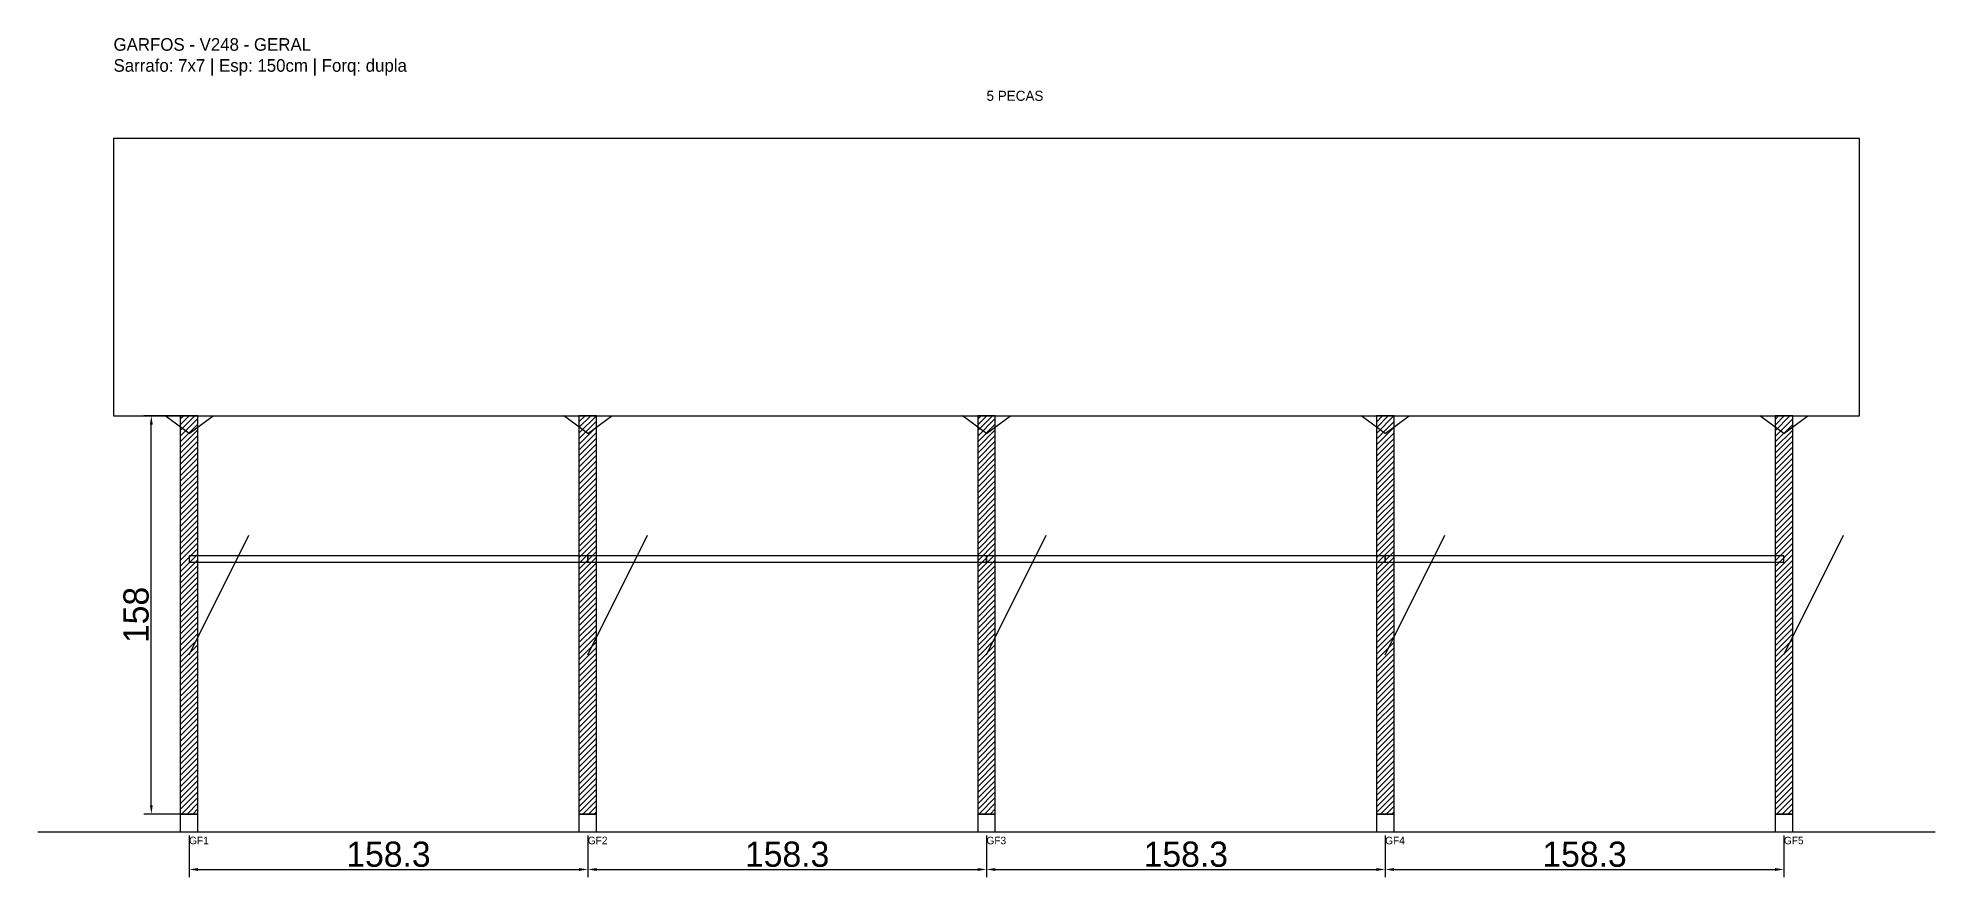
# Model space of a CAD drawing. Header units: metres. Extents: x -30 to 723, y -25 to 308.
import ezdxf

# ---------------------------------------------------------------- set-up
doc = ezdxf.new("R2010")
doc.units = ezdxf.units.M
for name, color, linetype in [('BARRA_ANCORAGEM', 1, 'Continuous'), ('COTA', 241, 'Continuous'), ('GARFOS OK', 3, 'Continuous'), ('NOME DA VIGA', 6, 'Continuous'), ('SARR_7x7', 40, 'Continuous'), ('TIRAS REESCORAMENTO', 252, 'Continuous'), ('VIGAS', 3, 'Continuous')]:
    doc.layers.add(name, color=color, linetype=linetype)
doc.dimstyles.new('EZ DXF', dxfattribs={"dimtxt": 10, "dimasz": 3.5, "dimexe": 3, "dimexo": 1.5, "dimgap": 1, "dimtad": 1, "dimdec": 1, "dimdsep": 46, "dimcen": 2.5, "dimazin": 3, "dimtfac": 1, "dimtmove": 0, "dimatfit": 3})

msp = doc.modelspace()

# ---------------------------------------------------------------- hatches: boundary and pattern name
at = {"layer": 'COTA'}
h = msp.add_hatch(dxfattribs=at)
h.set_pattern_fill('ANSI31', scale=0.5)
h.paths.add_polyline_path([(26.5, 0), (33.5, 0), (33.5, 158), (26.5, 158)])
h = msp.add_hatch(dxfattribs=at)
h.set_pattern_fill('ANSI31', scale=0.5)
h.paths.add_polyline_path([(184.75075, 0), (191.75075, 0), (191.75075, 158), (184.75075, 158)])
h = msp.add_hatch(dxfattribs=at)
h.set_pattern_fill('ANSI31', scale=0.5)
h.paths.add_polyline_path([(343.0015, 0), (350.0015, 0), (350.0015, 158), (343.0015, 158)])
h = msp.add_hatch(dxfattribs=at)
h.set_pattern_fill('ANSI31', scale=0.5)
h.paths.add_polyline_path([(501.25225, 0), (508.25225, 0), (508.25225, 158), (501.25225, 158)])
h = msp.add_hatch(dxfattribs=at)
h.set_pattern_fill('ANSI31', scale=0.5)
h.paths.add_polyline_path([(659.503, 0), (666.503, 0), (666.503, 158), (659.503, 158)])

# ---------------------------------------------------------------- linework, layer by layer
at = {"layer": 'BARRA_ANCORAGEM'}
for p, q in [((30, 63.2), (53.7, 110.6)), ((188.25075, 63.2), (211.95075, 110.6)), ((346.5015, 63.2), (370.2015, 110.6)), ((504.75225, 63.2), (528.45225, 110.6)), ((663.003, 63.2), (686.703, 110.6))]:
    msp.add_line(p, q, dxfattribs=at)
at = {"layer": 'GARFOS OK'}
for p, q in [((30, 151), (20.5, 158)), ((20.5, 158), (39.5, 158)), ((30, 151), (39.5, 158)), ((188.25075, 151), (178.75075, 158)), ((178.75075, 158), (197.75075, 158)), ((188.25075, 151), (197.75075, 158)), ((346.5015, 151), (337.0015, 158)), ((337.0015, 158), (356.0015, 158)), ((346.5015, 151), (356.0015, 158)), ((504.75225, 151), (495.25225, 158)), ((495.25225, 158), (514.25225, 158)), ((504.75225, 151), (514.25225, 158)), ((663.003, 151), (653.503, 158)), ((653.503, 158), (672.503, 158)), ((663.003, 151), (672.503, 158))]:
    msp.add_line(p, q, dxfattribs=at)
at = {"layer": 'GARFOS OK', "linetype": 'CONTINUOUS'}
msp.add_line((-30, -7), (723.003, -7), dxfattribs=at)
at = {"layer": 'GARFOS OK'}
for points in [[(26.5, 0), (33.5, 0), (33.5, 158), (26.5, 158), (26.5, 0)], [(184.75075, 0), (191.75075, 0), (191.75075, 158), (184.75075, 158), (184.75075, 0)], [(343.0015, 0), (350.0015, 0), (350.0015, 158), (343.0015, 158), (343.0015, 0)], [(501.25225, 0), (508.25225, 0), (508.25225, 158), (501.25225, 158), (501.25225, 0)], [(659.503, 0), (666.503, 0), (666.503, 158), (659.503, 158), (659.503, 0)]]:
    msp.add_lwpolyline(points, dxfattribs=at)
at = {"layer": 'SARR_7x7'}
for points in [[(26.5, -7), (33.5, -7), (33.5, 0), (26.5, 0), (26.5, -7)], [(184.75075, -7), (191.75075, -7), (191.75075, 0), (184.75075, 0), (184.75075, -7)], [(343.0015, -7), (350.0015, -7), (350.0015, 0), (343.0015, 0), (343.0015, -7)], [(501.25225, -7), (508.25225, -7), (508.25225, 0), (501.25225, 0), (501.25225, -7)], [(659.503, -7), (666.503, -7), (666.503, 0), (659.503, 0), (659.503, -7)]]:
    msp.add_lwpolyline(points, dxfattribs=at)
at = {"layer": 'TIRAS REESCORAMENTO'}
for points in [[(30, 100), (188.25075, 100), (188.25075, 102.5), (30, 102.5), (30, 100)], [(188.25075, 100), (346.5015, 100), (346.5015, 102.5), (188.25075, 102.5), (188.25075, 100)], [(346.5015, 100), (504.75225, 100), (504.75225, 102.5), (346.5015, 102.5), (346.5015, 100)], [(504.75225, 100), (663.003, 100), (663.003, 102.5), (504.75225, 102.5), (504.75225, 100)]]:
    msp.add_lwpolyline(points, dxfattribs=at)
at = {"layer": 'VIGAS'}
msp.add_lwpolyline([(0, 158), (693.003, 158), (693.003, 268), (0, 268), (0, 158)], dxfattribs=at)

# ---------------------------------------------------------------- texts
at = {"layer": 'NOME DA VIGA'}
for s, height, p in [('5 PECAS', 4, (346.5015, 283)), ('GF1', 3, (30, -12)), ('GF2', 3, (188.25075, -12)), ('GF3', 3, (346.5015, -12)), ('GF4', 3, (504.75225, -12)), ('GF5', 3, (663.003, -12))]:
    msp.add_text(s, height=height, dxfattribs=at).set_placement(p)
at = {"layer": 'NOME DA VIGA', "insert": (0, 293), "char_height": 5, "attachment_point": 7}
msp.add_mtext('GARFOS - V248 - GERAL\\PSarrafo: 7x7 | Esp: 150cm | Forq: dupla', dxfattribs=at)

# ---------------------------------------------------------------- dimensions: what is measured, and where the dimension line sits
at = {"layer": 'COTA'}
msp.add_linear_dim(base=(15, 0), p1=(30, 0), p2=(30, 158), angle=90, dimstyle='EZ DXF', dxfattribs=at).render()
for base, p1, p2 in [((30, -22), (30, -7), (188.25075, -7)), ((188.25075, -22), (188.25075, -7), (346.5015, -7)), ((346.5015, -22), (346.5015, -7), (504.75225, -7)), ((504.75225, -22), (504.75225, -7), (663.003, -7))]:
    msp.add_linear_dim(base=base, p1=p1, p2=p2, dimstyle='EZ DXF', dxfattribs=at).render()

doc.saveas('drawing.dxf')
